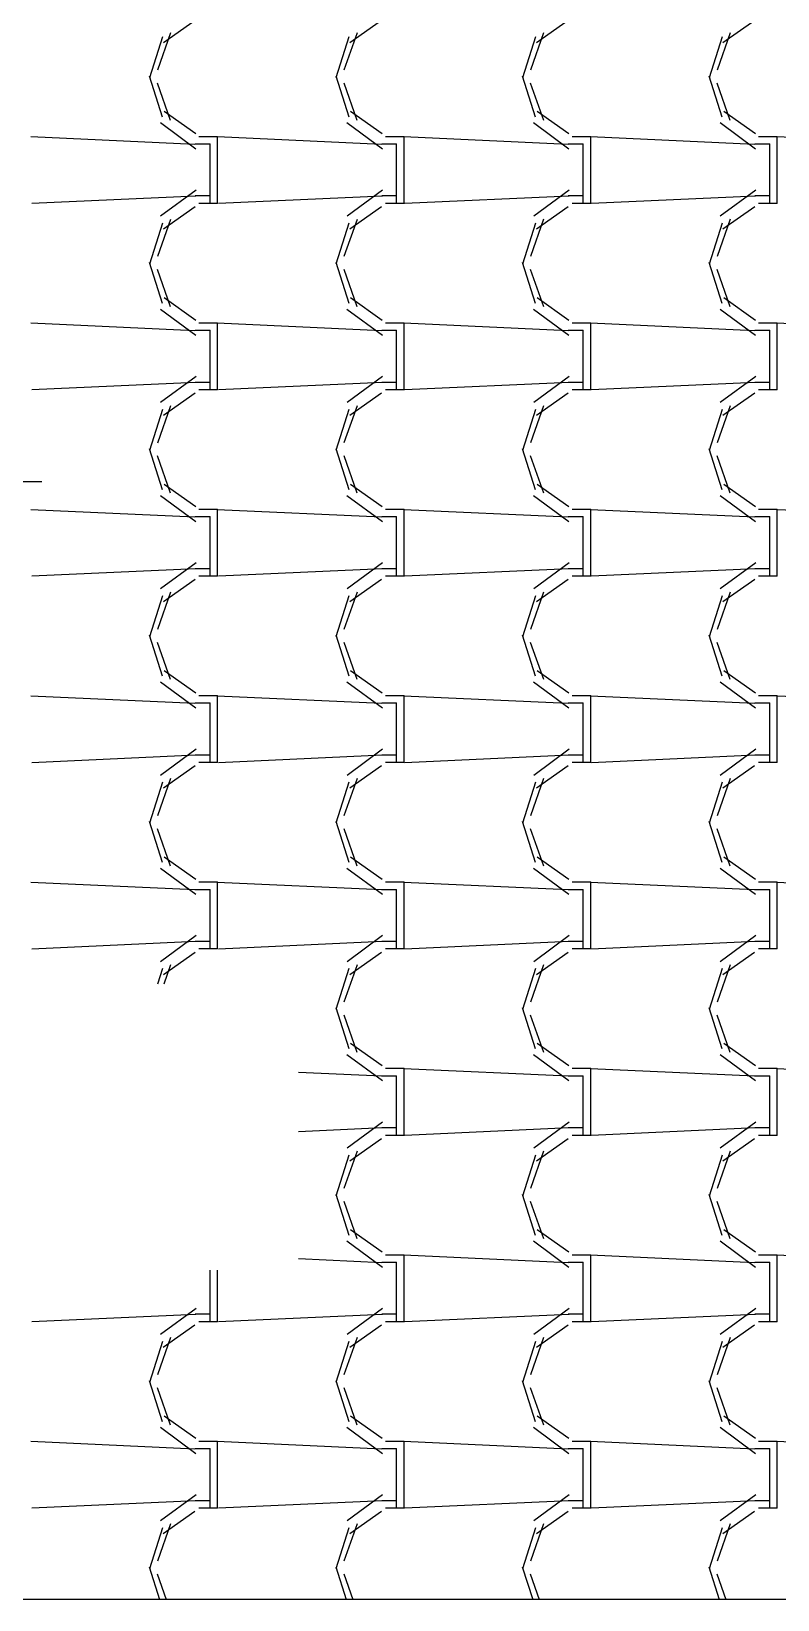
# Model space of a CAD drawing. Header units: millimetres. Extents: x -336 to -33, y -135 to 770.
# Drawn here: x -175.251 to -174.051, y 710.133 to 712.657 of the extents above; entities that cross this region are included whole.
import ezdxf

# ---------------------------------------------------------------- set-up
doc = ezdxf.new("R2010")
doc.units = ezdxf.units.MM
doc.header["$LTSCALE"] = 50
doc.header["$MEASUREMENT"] = 0
doc.layers.add('-HIDRO', color=8, linetype='CONTINUOUS')
doc.layers.add('AF', color=5, linetype='CONTINUOUS')

msp = doc.modelspace()

# ---------------------------------------------------------------- linework, layer by layer
at = {"layer": '-HIDRO', "linetype": 'Continuous'}
for p, q in [((-174.9879, 712.6751), (-175.0389, 712.6391)), ((-174.6879, 712.6751), (-174.7389, 712.6391)), ((-174.3879, 712.6751), (-174.4389, 712.6391)), ((-174.0879, 712.6751), (-174.1389, 712.6391)), ((-175.0404, 712.6489), (-175.0614, 712.5829)), ((-175.0274, 712.6549), (-175.0484, 712.5949)), ((-174.7404, 712.6489), (-174.7614, 712.5829)), ((-174.7274, 712.6549), (-174.7484, 712.5949)), ((-174.4404, 712.6489), (-174.4614, 712.5829)), ((-174.4274, 712.655), (-174.4484, 712.595)), ((-174.1404, 712.6489), (-174.1614, 712.5829)), ((-174.1274, 712.655), (-174.1484, 712.595)), ((-175.0617, 712.5861), (-175.0407, 712.5201)), ((-175.0488, 712.5746), (-175.0278, 712.5146)), ((-174.7617, 712.5861), (-174.7407, 712.5201)), ((-174.7488, 712.5746), (-174.7278, 712.5146)), ((-174.4617, 712.5861), (-174.4407, 712.5201)), ((-174.4488, 712.5746), (-174.4278, 712.5146)), ((-174.1617, 712.5861), (-174.1407, 712.5201)), ((-174.1488, 712.5746), (-174.1278, 712.5146)), ((-175.0378, 712.5289), (-174.9868, 712.4929)), ((-174.7378, 712.5289), (-174.6868, 712.4929)), ((-174.4378, 712.5289), (-174.3868, 712.4929)), ((-174.1378, 712.5289), (-174.0868, 712.4929)), ((-174.988, 712.4756), (-175.252, 712.4876)), ((-175.0437, 712.5106), (-174.9867, 712.4686)), ((-174.9817, 712.4885), (-174.9517, 712.4885)), ((-174.688, 712.4756), (-174.952, 712.4876)), ((-174.9517, 712.3925), (-174.9517, 712.4885)), ((-174.7437, 712.5106), (-174.6867, 712.4686)), ((-174.6817, 712.4885), (-174.6517, 712.4885)), ((-174.388, 712.4756), (-174.652, 712.4876)), ((-174.6517, 712.3925), (-174.6517, 712.4885)), ((-174.4437, 712.5106), (-174.3867, 712.4686)), ((-174.3817, 712.4885), (-174.3517, 712.4885)), ((-174.088, 712.4756), (-174.352, 712.4876)), ((-174.3517, 712.3925), (-174.3517, 712.4885)), ((-174.1437, 712.5106), (-174.0867, 712.4686)), ((-174.0817, 712.4885), (-174.0517, 712.4885)), ((-173.788, 712.4756), (-174.052, 712.4876)), ((-174.0517, 712.3925), (-174.0517, 712.4885)), ((-174.9877, 712.4765), (-174.9637, 712.4765)), ((-174.9637, 712.3925), (-174.9637, 712.4765)), ((-174.6877, 712.4765), (-174.6637, 712.4765)), ((-174.6637, 712.3925), (-174.6637, 712.4765)), ((-174.3877, 712.4765), (-174.3637, 712.4765)), ((-174.3637, 712.3925), (-174.3637, 712.4765)), ((-174.0877, 712.4765), (-174.0637, 712.4765)), ((-174.0637, 712.3925), (-174.0637, 712.4765)), ((-174.9864, 712.3924), (-175.2504, 712.3804)), ((-174.9863, 712.402), (-175.0433, 712.36)), ((-174.9637, 712.3925), (-174.9877, 712.3925)), ((-174.9637, 712.3805), (-174.9637, 712.3925)), ((-174.9517, 712.3805), (-174.9517, 712.3925)), ((-174.6864, 712.3924), (-174.9504, 712.3804)), ((-174.6863, 712.402), (-174.7433, 712.36)), ((-174.6637, 712.3925), (-174.6877, 712.3925)), ((-174.6637, 712.3805), (-174.6637, 712.3925)), ((-174.6517, 712.3805), (-174.6517, 712.3925)), ((-174.3864, 712.3924), (-174.6504, 712.3804)), ((-174.3863, 712.402), (-174.4433, 712.36)), ((-174.3637, 712.3925), (-174.3877, 712.3925)), ((-174.3637, 712.3805), (-174.3637, 712.3925)), ((-174.3517, 712.3805), (-174.3517, 712.3925)), ((-174.0864, 712.3924), (-174.3504, 712.3804)), ((-174.0863, 712.402), (-174.1433, 712.36)), ((-174.0637, 712.3925), (-174.0877, 712.3925)), ((-174.0637, 712.3805), (-174.0637, 712.3925)), ((-174.0517, 712.3805), (-174.0517, 712.3925)), ((-174.9879, 712.3751), (-175.0389, 712.3391)), ((-174.9517, 712.3805), (-174.9817, 712.3805)), ((-174.6879, 712.3751), (-174.7389, 712.3391)), ((-174.6517, 712.3805), (-174.6817, 712.3805)), ((-174.3879, 712.3751), (-174.4389, 712.3391)), ((-174.3517, 712.3805), (-174.3817, 712.3805)), ((-174.0879, 712.3751), (-174.1389, 712.3391)), ((-174.0517, 712.3805), (-174.0817, 712.3805)), ((-175.0404, 712.3489), (-175.0614, 712.2829)), ((-175.0274, 712.3549), (-175.0484, 712.2949)), ((-174.7404, 712.3489), (-174.7614, 712.2829)), ((-174.7274, 712.3549), (-174.7484, 712.2949)), ((-174.4404, 712.3489), (-174.4614, 712.2829)), ((-174.4274, 712.355), (-174.4484, 712.295)), ((-174.1404, 712.3489), (-174.1614, 712.2829)), ((-174.1274, 712.355), (-174.1484, 712.295)), ((-175.0617, 712.2861), (-175.0407, 712.2201)), ((-174.7617, 712.2861), (-174.7407, 712.2201)), ((-174.4617, 712.2861), (-174.4407, 712.2201)), ((-174.1617, 712.2861), (-174.1407, 712.2201)), ((-175.0488, 712.2746), (-175.0278, 712.2146)), ((-174.7488, 712.2746), (-174.7278, 712.2146)), ((-174.4488, 712.2746), (-174.4278, 712.2146)), ((-174.1488, 712.2746), (-174.1278, 712.2146)), ((-175.0437, 712.2106), (-174.9867, 712.1686)), ((-175.0378, 712.2289), (-174.9868, 712.1929)), ((-174.7437, 712.2106), (-174.6867, 712.1686)), ((-174.7378, 712.2289), (-174.6868, 712.1929)), ((-174.4437, 712.2106), (-174.3867, 712.1686)), ((-174.4378, 712.2289), (-174.3868, 712.1929)), ((-174.1437, 712.2106), (-174.0867, 712.1686)), ((-174.1378, 712.2289), (-174.0868, 712.1929)), ((-174.9881, 712.1756), (-175.2521, 712.1876)), ((-174.9817, 712.1885), (-174.9517, 712.1885)), ((-174.6881, 712.1756), (-174.9521, 712.1876)), ((-174.9517, 712.0925), (-174.9517, 712.1885)), ((-174.6817, 712.1885), (-174.6517, 712.1885)), ((-174.3881, 712.1756), (-174.6521, 712.1876)), ((-174.6517, 712.0925), (-174.6517, 712.1885)), ((-174.3817, 712.1885), (-174.3517, 712.1885)), ((-174.0881, 712.1756), (-174.3521, 712.1876)), ((-174.3517, 712.0925), (-174.3517, 712.1885)), ((-174.0817, 712.1885), (-174.0517, 712.1885)), ((-173.7881, 712.1756), (-174.0521, 712.1876)), ((-174.0517, 712.0925), (-174.0517, 712.1885)), ((-174.9877, 712.1765), (-174.9637, 712.1765)), ((-174.9637, 712.0925), (-174.9637, 712.1765)), ((-174.6877, 712.1765), (-174.6637, 712.1765)), ((-174.6637, 712.0925), (-174.6637, 712.1765)), ((-174.3877, 712.1765), (-174.3637, 712.1765)), ((-174.3637, 712.0925), (-174.3637, 712.1765)), ((-174.0877, 712.1765), (-174.0637, 712.1765)), ((-174.0637, 712.0925), (-174.0637, 712.1765)), ((-174.9864, 712.0924), (-175.2504, 712.0804)), ((-174.9863, 712.102), (-175.0433, 712.06)), ((-174.9637, 712.0925), (-174.9877, 712.0925)), ((-174.9637, 712.0805), (-174.9637, 712.0925)), ((-174.9517, 712.0805), (-174.9517, 712.0925)), ((-174.6864, 712.0924), (-174.9504, 712.0804)), ((-174.6863, 712.102), (-174.7433, 712.06)), ((-174.6637, 712.0925), (-174.6877, 712.0925)), ((-174.6637, 712.0805), (-174.6637, 712.0925)), ((-174.6517, 712.0805), (-174.6517, 712.0925)), ((-174.3864, 712.0924), (-174.6504, 712.0804)), ((-174.3863, 712.102), (-174.4433, 712.06)), ((-174.3637, 712.0925), (-174.3877, 712.0925)), ((-174.3637, 712.0805), (-174.3637, 712.0925)), ((-174.3517, 712.0805), (-174.3517, 712.0925)), ((-174.0864, 712.0924), (-174.3504, 712.0804)), ((-174.0863, 712.102), (-174.1433, 712.06)), ((-174.0637, 712.0925), (-174.0877, 712.0925)), ((-174.0637, 712.0805), (-174.0637, 712.0925)), ((-174.0517, 712.0805), (-174.0517, 712.0925)), ((-174.9879, 712.0751), (-175.0389, 712.0391)), ((-174.9517, 712.0805), (-174.9817, 712.0805)), ((-174.6879, 712.0751), (-174.7389, 712.0391)), ((-174.6517, 712.0805), (-174.6817, 712.0805)), ((-174.3879, 712.0751), (-174.4389, 712.0391)), ((-174.3517, 712.0805), (-174.3817, 712.0805)), ((-174.0879, 712.0751), (-174.1389, 712.0391)), ((-174.0517, 712.0805), (-174.0817, 712.0805)), ((-175.0404, 712.0489), (-175.0614, 711.9829)), ((-175.0274, 712.0549), (-175.0484, 711.9949)), ((-174.7404, 712.0489), (-174.7614, 711.9829)), ((-174.7274, 712.055), (-174.7484, 711.995)), ((-174.4404, 712.0489), (-174.4614, 711.9829)), ((-174.4274, 712.055), (-174.4484, 711.995)), ((-174.1404, 712.0489), (-174.1614, 711.9829)), ((-174.1274, 712.055), (-174.1484, 711.995)), ((-175.0617, 711.9861), (-175.0407, 711.9201)), ((-174.7617, 711.9861), (-174.7407, 711.9201)), ((-174.4617, 711.9861), (-174.4407, 711.9201)), ((-174.1617, 711.9861), (-174.1407, 711.9201)), ((-175.0488, 711.9746), (-175.0278, 711.9146)), ((-174.7488, 711.9746), (-174.7278, 711.9146)), ((-174.4488, 711.9746), (-174.4278, 711.9146)), ((-174.1488, 711.9746), (-174.1278, 711.9146)), ((-175.0437, 711.9106), (-174.9867, 711.8686)), ((-175.0378, 711.9289), (-174.9868, 711.8929)), ((-174.7437, 711.9106), (-174.6867, 711.8686)), ((-174.7378, 711.9289), (-174.6868, 711.8929)), ((-174.4437, 711.9106), (-174.3867, 711.8686)), ((-174.4378, 711.9289), (-174.3868, 711.8929)), ((-174.1437, 711.9106), (-174.0867, 711.8686)), ((-174.1378, 711.9289), (-174.0868, 711.8929)), ((-174.9881, 711.8756), (-175.2521, 711.8876)), ((-174.9817, 711.8885), (-174.9517, 711.8885)), ((-174.6881, 711.8756), (-174.9521, 711.8876)), ((-174.9517, 711.7925), (-174.9517, 711.8885)), ((-174.6817, 711.8885), (-174.6517, 711.8885)), ((-174.3881, 711.8756), (-174.6521, 711.8876)), ((-174.6517, 711.7925), (-174.6517, 711.8885)), ((-174.3817, 711.8885), (-174.3517, 711.8885)), ((-174.0881, 711.8756), (-174.3521, 711.8876)), ((-174.3517, 711.7925), (-174.3517, 711.8885)), ((-174.0817, 711.8885), (-174.0517, 711.8885)), ((-173.7881, 711.8756), (-174.0521, 711.8876)), ((-174.0517, 711.7925), (-174.0517, 711.8885)), ((-174.9877, 711.8765), (-174.9637, 711.8765)), ((-174.9637, 711.7925), (-174.9637, 711.8765)), ((-174.6877, 711.8765), (-174.6637, 711.8765)), ((-174.6637, 711.7925), (-174.6637, 711.8765)), ((-174.3877, 711.8765), (-174.3637, 711.8765)), ((-174.3637, 711.7925), (-174.3637, 711.8765)), ((-174.0877, 711.8765), (-174.0637, 711.8765)), ((-174.0637, 711.7925), (-174.0637, 711.8765)), ((-174.9864, 711.7924), (-175.2504, 711.7804)), ((-174.9863, 711.802), (-175.0433, 711.76)), ((-174.9637, 711.7925), (-174.9877, 711.7925)), ((-174.9517, 711.7805), (-174.9817, 711.7805)), ((-174.9637, 711.7805), (-174.9637, 711.7925)), ((-174.9517, 711.7805), (-174.9517, 711.7925)), ((-174.6864, 711.7924), (-174.9504, 711.7804)), ((-174.6863, 711.802), (-174.7433, 711.76)), ((-174.6637, 711.7925), (-174.6877, 711.7925)), ((-174.6517, 711.7805), (-174.6817, 711.7805)), ((-174.6637, 711.7805), (-174.6637, 711.7925)), ((-174.6517, 711.7805), (-174.6517, 711.7925)), ((-174.3864, 711.7924), (-174.6504, 711.7804)), ((-174.3863, 711.802), (-174.4433, 711.76)), ((-174.3637, 711.7925), (-174.3877, 711.7925)), ((-174.3517, 711.7805), (-174.3817, 711.7805)), ((-174.3637, 711.7805), (-174.3637, 711.7925)), ((-174.3517, 711.7805), (-174.3517, 711.7925)), ((-174.0864, 711.7924), (-174.3504, 711.7804)), ((-174.0863, 711.802), (-174.1433, 711.76)), ((-174.0637, 711.7925), (-174.0877, 711.7925)), ((-174.0517, 711.7805), (-174.0817, 711.7805)), ((-174.0637, 711.7805), (-174.0637, 711.7925)), ((-174.0517, 711.7805), (-174.0517, 711.7925)), ((-175.0274, 711.7549), (-175.0484, 711.6949)), ((-174.9879, 711.7751), (-175.0389, 711.7391)), ((-174.7274, 711.755), (-174.7484, 711.695)), ((-174.6879, 711.7751), (-174.7389, 711.7391)), ((-174.4274, 711.755), (-174.4484, 711.695)), ((-174.3879, 711.7751), (-174.4389, 711.7391)), ((-174.1274, 711.755), (-174.1484, 711.695)), ((-174.0879, 711.7751), (-174.1389, 711.7391)), ((-175.0404, 711.7489), (-175.0614, 711.6829)), ((-174.7404, 711.7489), (-174.7614, 711.6829)), ((-174.4404, 711.7489), (-174.4614, 711.6829)), ((-174.1404, 711.7489), (-174.1614, 711.6829)), ((-175.0617, 711.6861), (-175.0407, 711.6201)), ((-174.7617, 711.6861), (-174.7407, 711.6201)), ((-174.4617, 711.6861), (-174.4407, 711.6201)), ((-174.1617, 711.6861), (-174.1407, 711.6201)), ((-175.0488, 711.6746), (-175.0278, 711.6146)), ((-174.7488, 711.6746), (-174.7278, 711.6146)), ((-174.4488, 711.6746), (-174.4278, 711.6146)), ((-174.1488, 711.6746), (-174.1278, 711.6146)), ((-175.0378, 711.6289), (-174.9868, 711.5929)), ((-174.7378, 711.6289), (-174.6868, 711.5929)), ((-174.4378, 711.6289), (-174.3868, 711.5929)), ((-174.1378, 711.6289), (-174.0868, 711.5929)), ((-175.0437, 711.6106), (-174.9867, 711.5686)), ((-174.7437, 711.6106), (-174.6867, 711.5686)), ((-174.4437, 711.6106), (-174.3867, 711.5686)), ((-174.1437, 711.6106), (-174.0867, 711.5686)), ((-174.9881, 711.5756), (-175.2521, 711.5876)), ((-174.9817, 711.5885), (-174.9517, 711.5885)), ((-174.6881, 711.5756), (-174.9521, 711.5876)), ((-174.9517, 711.4925), (-174.9517, 711.5885)), ((-174.6817, 711.5885), (-174.6517, 711.5885)), ((-174.3881, 711.5756), (-174.6521, 711.5876)), ((-174.6517, 711.4925), (-174.6517, 711.5885)), ((-174.3817, 711.5885), (-174.3517, 711.5885)), ((-174.0881, 711.5756), (-174.3521, 711.5876)), ((-174.3517, 711.4925), (-174.3517, 711.5885)), ((-174.0817, 711.5885), (-174.0517, 711.5885)), ((-173.7881, 711.5756), (-174.0521, 711.5876)), ((-174.0517, 711.4925), (-174.0517, 711.5885)), ((-174.9877, 711.5765), (-174.9637, 711.5765)), ((-174.9637, 711.4925), (-174.9637, 711.5765)), ((-174.6877, 711.5765), (-174.6637, 711.5765)), ((-174.6637, 711.4925), (-174.6637, 711.5765)), ((-174.3877, 711.5765), (-174.3637, 711.5765)), ((-174.3637, 711.4925), (-174.3637, 711.5765)), ((-174.0877, 711.5765), (-174.0637, 711.5765)), ((-174.0637, 711.4925), (-174.0637, 711.5765)), ((-174.9863, 711.502), (-175.0433, 711.46)), ((-174.6863, 711.502), (-174.7433, 711.46)), ((-174.3863, 711.502), (-174.4433, 711.46)), ((-174.0863, 711.502), (-174.1433, 711.46)), ((-174.9864, 711.4924), (-175.2504, 711.4804)), ((-174.9637, 711.4925), (-174.9877, 711.4925)), ((-174.9517, 711.4805), (-174.9817, 711.4805)), ((-174.9637, 711.4805), (-174.9637, 711.4925)), ((-174.9517, 711.4805), (-174.9517, 711.4925)), ((-174.6864, 711.4924), (-174.9504, 711.4804)), ((-174.6637, 711.4925), (-174.6877, 711.4925)), ((-174.6517, 711.4805), (-174.6817, 711.4805)), ((-174.6637, 711.4805), (-174.6637, 711.4925)), ((-174.6517, 711.4805), (-174.6517, 711.4925)), ((-174.3864, 711.4924), (-174.6504, 711.4804)), ((-174.3637, 711.4925), (-174.3877, 711.4925)), ((-174.3517, 711.4805), (-174.3817, 711.4805)), ((-174.3637, 711.4805), (-174.3637, 711.4925)), ((-174.3517, 711.4805), (-174.3517, 711.4925)), ((-174.0864, 711.4924), (-174.3504, 711.4804)), ((-174.0637, 711.4925), (-174.0877, 711.4925)), ((-174.0517, 711.4805), (-174.0817, 711.4805)), ((-174.0637, 711.4805), (-174.0637, 711.4925)), ((-174.0517, 711.4805), (-174.0517, 711.4925)), ((-175.0274, 711.4549), (-175.0484, 711.3949)), ((-174.9879, 711.4751), (-175.0389, 711.4391)), ((-174.7274, 711.455), (-174.7484, 711.395)), ((-174.6879, 711.4751), (-174.7389, 711.4391)), ((-174.4274, 711.455), (-174.4484, 711.395)), ((-174.3879, 711.4751), (-174.4389, 711.4391)), ((-174.1274, 711.455), (-174.1484, 711.395)), ((-174.088, 711.4751), (-174.139, 711.4391)), ((-175.0404, 711.4489), (-175.0614, 711.3829)), ((-174.7404, 711.4489), (-174.7614, 711.3829)), ((-174.4404, 711.4489), (-174.4614, 711.3829)), ((-174.1404, 711.4489), (-174.1614, 711.3829)), ((-175.0617, 711.3861), (-175.0407, 711.3201)), ((-174.7617, 711.3861), (-174.7407, 711.3201)), ((-174.4617, 711.3861), (-174.4407, 711.3201)), ((-174.1617, 711.3861), (-174.1407, 711.3201)), ((-175.0488, 711.3746), (-175.0278, 711.3146)), ((-174.7488, 711.3746), (-174.7278, 711.3146)), ((-174.4488, 711.3746), (-174.4278, 711.3146)), ((-174.1488, 711.3746), (-174.1278, 711.3146)), ((-175.0378, 711.3289), (-174.9868, 711.2929)), ((-174.7378, 711.3289), (-174.6868, 711.2929)), ((-174.4378, 711.3289), (-174.3868, 711.2929)), ((-174.1378, 711.3289), (-174.0868, 711.2929)), ((-175.0437, 711.3106), (-174.9867, 711.2686)), ((-174.7437, 711.3106), (-174.6867, 711.2686)), ((-174.4437, 711.3106), (-174.3867, 711.2686)), ((-174.1437, 711.3106), (-174.0867, 711.2686)), ((-174.9881, 711.2756), (-175.2521, 711.2876)), ((-174.9877, 711.2765), (-174.9637, 711.2765)), ((-174.9817, 711.2885), (-174.9517, 711.2885)), ((-174.9637, 711.1925), (-174.9637, 711.2765)), ((-174.6881, 711.2756), (-174.9521, 711.2876)), ((-174.9517, 711.1925), (-174.9517, 711.2885)), ((-174.6877, 711.2765), (-174.6637, 711.2765)), ((-174.6817, 711.2885), (-174.6517, 711.2885)), ((-174.6637, 711.1925), (-174.6637, 711.2765)), ((-174.3881, 711.2756), (-174.6521, 711.2876)), ((-174.6517, 711.1925), (-174.6517, 711.2885)), ((-174.3877, 711.2765), (-174.3637, 711.2765)), ((-174.3817, 711.2885), (-174.3517, 711.2885)), ((-174.3637, 711.1925), (-174.3637, 711.2765)), ((-174.0881, 711.2756), (-174.3521, 711.2876)), ((-174.3517, 711.1925), (-174.3517, 711.2885)), ((-174.0877, 711.2765), (-174.0637, 711.2765)), ((-174.0817, 711.2885), (-174.0517, 711.2885)), ((-174.0637, 711.1925), (-174.0637, 711.2765)), ((-173.7881, 711.2756), (-174.0521, 711.2876)), ((-174.0517, 711.1925), (-174.0517, 711.2885)), ((-174.9863, 711.202), (-175.0433, 711.16)), ((-174.6863, 711.202), (-174.7433, 711.16)), ((-174.3863, 711.202), (-174.4433, 711.16)), ((-174.0863, 711.202), (-174.1433, 711.16)), ((-174.9864, 711.1924), (-175.2504, 711.1804)), ((-174.9879, 711.1751), (-175.0389, 711.1391)), ((-174.9637, 711.1925), (-174.9877, 711.1925)), ((-174.9517, 711.1805), (-174.9817, 711.1805)), ((-174.9637, 711.1805), (-174.9637, 711.1925)), ((-174.9517, 711.1805), (-174.9517, 711.1925)), ((-174.6864, 711.1924), (-174.9504, 711.1804)), ((-174.6879, 711.1751), (-174.739, 711.1391)), ((-174.6637, 711.1925), (-174.6877, 711.1925)), ((-174.6517, 711.1805), (-174.6817, 711.1805)), ((-174.6637, 711.1805), (-174.6637, 711.1925)), ((-174.6517, 711.1805), (-174.6517, 711.1925)), ((-174.3864, 711.1924), (-174.6504, 711.1804)), ((-174.388, 711.1751), (-174.439, 711.1391)), ((-174.3637, 711.1925), (-174.3877, 711.1925)), ((-174.3517, 711.1805), (-174.3817, 711.1805)), ((-174.3637, 711.1805), (-174.3637, 711.1925)), ((-174.3517, 711.1805), (-174.3517, 711.1925)), ((-174.0864, 711.1924), (-174.3504, 711.1804)), ((-174.088, 711.1751), (-174.139, 711.1391)), ((-174.0637, 711.1925), (-174.0877, 711.1925)), ((-174.0517, 711.1805), (-174.0817, 711.1805)), ((-174.0637, 711.1805), (-174.0637, 711.1925)), ((-174.0517, 711.1805), (-174.0517, 711.1925)), ((-175.0404, 711.1489), (-175.0483, 711.1241)), ((-175.0274, 711.155), (-175.0382, 711.1241)), ((-174.7404, 711.1489), (-174.7614, 711.0829)), ((-174.7274, 711.155), (-174.7484, 711.095)), ((-174.4404, 711.1489), (-174.4614, 711.0829)), ((-174.4274, 711.155), (-174.4484, 711.095)), ((-174.1404, 711.1489), (-174.1614, 711.0829)), ((-174.1274, 711.155), (-174.1484, 711.095)), ((-174.7617, 711.0861), (-174.7407, 711.0201)), ((-174.7488, 711.0746), (-174.7278, 711.0146)), ((-174.4617, 711.0861), (-174.4407, 711.0201)), ((-174.4488, 711.0746), (-174.4278, 711.0146)), ((-174.1617, 711.0861), (-174.1407, 711.0201)), ((-174.1488, 711.0746), (-174.1278, 711.0146)), ((-174.7378, 711.0289), (-174.6868, 710.9929)), ((-174.4378, 711.0289), (-174.3868, 710.9929)), ((-174.1378, 711.0289), (-174.0868, 710.9929)), ((-174.7437, 711.0106), (-174.6867, 710.9686)), ((-174.4437, 711.0106), (-174.3867, 710.9686)), ((-174.1437, 711.0106), (-174.0867, 710.9686)), ((-174.6881, 710.9756), (-174.8214, 710.9817)), ((-174.6877, 710.9765), (-174.6637, 710.9765)), ((-174.6817, 710.9885), (-174.6517, 710.9885)), ((-174.6637, 710.8925), (-174.6637, 710.9765)), ((-174.3881, 710.9756), (-174.6521, 710.9876)), ((-174.6517, 710.8925), (-174.6517, 710.9885)), ((-174.3877, 710.9765), (-174.3637, 710.9765)), ((-174.3817, 710.9885), (-174.3517, 710.9885)), ((-174.3637, 710.8925), (-174.3637, 710.9765)), ((-174.0881, 710.9756), (-174.3521, 710.9876)), ((-174.3517, 710.8925), (-174.3517, 710.9885)), ((-174.0877, 710.9765), (-174.0637, 710.9765)), ((-174.0817, 710.9885), (-174.0517, 710.9885)), ((-174.0637, 710.8925), (-174.0637, 710.9765)), ((-173.7881, 710.9756), (-174.0521, 710.9876)), ((-174.0517, 710.8925), (-174.0517, 710.9885)), ((-174.6863, 710.902), (-174.7433, 710.86)), ((-174.3863, 710.902), (-174.4433, 710.86)), ((-174.0863, 710.902), (-174.1433, 710.86)), ((-174.6864, 710.8924), (-174.8214, 710.8862)), ((-174.688, 710.8751), (-174.739, 710.8391)), ((-174.6637, 710.8925), (-174.6877, 710.8925)), ((-174.6517, 710.8805), (-174.6817, 710.8805)), ((-174.6637, 710.8805), (-174.6637, 710.8925)), ((-174.6517, 710.8805), (-174.6517, 710.8925)), ((-174.3864, 710.8924), (-174.6504, 710.8804)), ((-174.388, 710.8751), (-174.439, 710.8391)), ((-174.3637, 710.8925), (-174.3877, 710.8925)), ((-174.3517, 710.8805), (-174.3817, 710.8805)), ((-174.3637, 710.8805), (-174.3637, 710.8925)), ((-174.3517, 710.8805), (-174.3517, 710.8925)), ((-174.0864, 710.8924), (-174.3504, 710.8804)), ((-174.088, 710.8751), (-174.139, 710.8391)), ((-174.0637, 710.8925), (-174.0877, 710.8925)), ((-174.0517, 710.8805), (-174.0817, 710.8805)), ((-174.0637, 710.8805), (-174.0637, 710.8925)), ((-174.0517, 710.8805), (-174.0517, 710.8925)), ((-174.7404, 710.8489), (-174.7614, 710.7829)), ((-174.7274, 710.855), (-174.7484, 710.795)), ((-174.4404, 710.8489), (-174.4614, 710.7829)), ((-174.4274, 710.855), (-174.4484, 710.795)), ((-174.1404, 710.8489), (-174.1614, 710.7829)), ((-174.1274, 710.855), (-174.1484, 710.795)), ((-174.7617, 710.7861), (-174.7407, 710.7201)), ((-174.7488, 710.7746), (-174.7278, 710.7146)), ((-174.4617, 710.7861), (-174.4407, 710.7201)), ((-174.4488, 710.7746), (-174.4278, 710.7146)), ((-174.1617, 710.7861), (-174.1407, 710.7201)), ((-174.1488, 710.7746), (-174.1278, 710.7146)), ((-174.7378, 710.7289), (-174.6868, 710.6929)), ((-174.4378, 710.7289), (-174.3868, 710.6929)), ((-174.1378, 710.7289), (-174.0868, 710.6929)), ((-174.7437, 710.7106), (-174.6867, 710.6686)), ((-174.4437, 710.7106), (-174.3867, 710.6686)), ((-174.1437, 710.7106), (-174.0867, 710.6686)), ((-174.6881, 710.6756), (-174.8214, 710.6817)), ((-174.6877, 710.6765), (-174.6637, 710.6765)), ((-174.6817, 710.6885), (-174.6517, 710.6885)), ((-174.6637, 710.5925), (-174.6637, 710.6765)), ((-174.3881, 710.6756), (-174.6521, 710.6876)), ((-174.6517, 710.5925), (-174.6517, 710.6885)), ((-174.3877, 710.6765), (-174.3637, 710.6765)), ((-174.3817, 710.6885), (-174.3517, 710.6885)), ((-174.3637, 710.5925), (-174.3637, 710.6765)), ((-174.0881, 710.6756), (-174.3521, 710.6876)), ((-174.3517, 710.5925), (-174.3517, 710.6885)), ((-174.0877, 710.6765), (-174.0637, 710.6765)), ((-174.0817, 710.6885), (-174.0517, 710.6885)), ((-174.0637, 710.5925), (-174.0637, 710.6765)), ((-173.7881, 710.6756), (-174.0521, 710.6876)), ((-174.0517, 710.5925), (-174.0517, 710.6885)), ((-174.9637, 710.5925), (-174.9637, 710.6634)), ((-174.9517, 710.5925), (-174.9517, 710.6634)), ((-174.9863, 710.602), (-175.0433, 710.56)), ((-174.6863, 710.602), (-174.7433, 710.56)), ((-174.3863, 710.602), (-174.4433, 710.56)), ((-174.0863, 710.602), (-174.1433, 710.56)), ((-174.9864, 710.5923), (-175.2504, 710.5803)), ((-174.988, 710.5751), (-175.039, 710.5391)), ((-174.9637, 710.5925), (-174.9877, 710.5925)), ((-174.9517, 710.5805), (-174.9817, 710.5805)), ((-174.9637, 710.5805), (-174.9637, 710.5925)), ((-174.9517, 710.5805), (-174.9517, 710.5925)), ((-174.6864, 710.5923), (-174.9504, 710.5803)), ((-174.688, 710.5751), (-174.739, 710.5391)), ((-174.6637, 710.5925), (-174.6877, 710.5925)), ((-174.6517, 710.5805), (-174.6817, 710.5805)), ((-174.6637, 710.5805), (-174.6637, 710.5925)), ((-174.6517, 710.5805), (-174.6517, 710.5925)), ((-174.3864, 710.5923), (-174.6504, 710.5803)), ((-174.388, 710.5751), (-174.439, 710.5391)), ((-174.3637, 710.5925), (-174.3877, 710.5925)), ((-174.3517, 710.5805), (-174.3817, 710.5805)), ((-174.3637, 710.5805), (-174.3637, 710.5925)), ((-174.3517, 710.5805), (-174.3517, 710.5925)), ((-174.0864, 710.5923), (-174.3504, 710.5803)), ((-174.088, 710.5751), (-174.139, 710.5391)), ((-174.0637, 710.5925), (-174.0877, 710.5925)), ((-174.0517, 710.5805), (-174.0817, 710.5805)), ((-174.0637, 710.5805), (-174.0637, 710.5925)), ((-174.0517, 710.5805), (-174.0517, 710.5925)), ((-175.0404, 710.5489), (-175.0614, 710.4829)), ((-175.0274, 710.555), (-175.0484, 710.495)), ((-174.7404, 710.5489), (-174.7614, 710.4829)), ((-174.7274, 710.555), (-174.7484, 710.495)), ((-174.4404, 710.5489), (-174.4614, 710.4829)), ((-174.4274, 710.555), (-174.4484, 710.495)), ((-174.1404, 710.5489), (-174.1614, 710.4829)), ((-174.1274, 710.555), (-174.1484, 710.495)), ((-175.0617, 710.4861), (-175.0407, 710.4201)), ((-175.0488, 710.4746), (-175.0278, 710.4146)), ((-174.7617, 710.4861), (-174.7407, 710.4201)), ((-174.7488, 710.4746), (-174.7278, 710.4146)), ((-174.4617, 710.4861), (-174.4407, 710.4201)), ((-174.4488, 710.4746), (-174.4278, 710.4146)), ((-174.1617, 710.4861), (-174.1407, 710.4201)), ((-174.1488, 710.4746), (-174.1278, 710.4146)), ((-175.0378, 710.4289), (-174.9868, 710.3929)), ((-174.7378, 710.4289), (-174.6868, 710.3929)), ((-174.4378, 710.4289), (-174.3868, 710.3929)), ((-174.1378, 710.4289), (-174.0868, 710.3929)), ((-175.0437, 710.4106), (-174.9867, 710.3686)), ((-174.7437, 710.4106), (-174.6867, 710.3686)), ((-174.4437, 710.4106), (-174.3867, 710.3686)), ((-174.1437, 710.4106), (-174.0867, 710.3686)), ((-174.9881, 710.3756), (-175.2521, 710.3876)), ((-174.9877, 710.3765), (-174.9637, 710.3765)), ((-174.9817, 710.3885), (-174.9517, 710.3885)), ((-174.9637, 710.2925), (-174.9637, 710.3765)), ((-174.6881, 710.3756), (-174.9521, 710.3876)), ((-174.9517, 710.2925), (-174.9517, 710.3885)), ((-174.6877, 710.3765), (-174.6637, 710.3765)), ((-174.6817, 710.3885), (-174.6517, 710.3885)), ((-174.6637, 710.2925), (-174.6637, 710.3765)), ((-174.3881, 710.3756), (-174.6521, 710.3876)), ((-174.6517, 710.2925), (-174.6517, 710.3885)), ((-174.3877, 710.3765), (-174.3637, 710.3765)), ((-174.3817, 710.3885), (-174.3517, 710.3885)), ((-174.3637, 710.2925), (-174.3637, 710.3765)), ((-174.0881, 710.3756), (-174.3521, 710.3876)), ((-174.3517, 710.2925), (-174.3517, 710.3885)), ((-174.0877, 710.3765), (-174.0637, 710.3765)), ((-174.0817, 710.3885), (-174.0517, 710.3885)), ((-174.0637, 710.2925), (-174.0637, 710.3765)), ((-173.7881, 710.3756), (-174.0521, 710.3876)), ((-174.0517, 710.2925), (-174.0517, 710.3885)), ((-174.9864, 710.2923), (-175.2504, 710.2803)), ((-174.9863, 710.302), (-175.0433, 710.26)), ((-174.9637, 710.2925), (-174.9877, 710.2925)), ((-174.9637, 710.2805), (-174.9637, 710.2925)), ((-174.9517, 710.2805), (-174.9517, 710.2925)), ((-174.6864, 710.2923), (-174.9504, 710.2803)), ((-174.6863, 710.302), (-174.7433, 710.26)), ((-174.6637, 710.2925), (-174.6877, 710.2925)), ((-174.6637, 710.2805), (-174.6637, 710.2925)), ((-174.6517, 710.2805), (-174.6517, 710.2925)), ((-174.3864, 710.2923), (-174.6504, 710.2803)), ((-174.3863, 710.302), (-174.4433, 710.26)), ((-174.3637, 710.2925), (-174.3877, 710.2925)), ((-174.3637, 710.2805), (-174.3637, 710.2925)), ((-174.3517, 710.2805), (-174.3517, 710.2925)), ((-174.0864, 710.2923), (-174.3504, 710.2803)), ((-174.0863, 710.302), (-174.1433, 710.26)), ((-174.0637, 710.2925), (-174.0877, 710.2925)), ((-174.0637, 710.2805), (-174.0637, 710.2925)), ((-174.0517, 710.2805), (-174.0517, 710.2925)), ((-174.988, 710.2751), (-175.039, 710.2391)), ((-174.9517, 710.2805), (-174.9817, 710.2805)), ((-174.688, 710.2751), (-174.739, 710.2391)), ((-174.6517, 710.2805), (-174.6817, 710.2805)), ((-174.388, 710.2751), (-174.439, 710.2391)), ((-174.3517, 710.2805), (-174.3817, 710.2805)), ((-174.088, 710.2751), (-174.139, 710.2391)), ((-174.0517, 710.2805), (-174.0817, 710.2805)), ((-175.0404, 710.2489), (-175.0614, 710.1829)), ((-175.0274, 710.255), (-175.0484, 710.195)), ((-174.7404, 710.2489), (-174.7614, 710.1829)), ((-174.7274, 710.255), (-174.7484, 710.195)), ((-174.4404, 710.2489), (-174.4614, 710.1829)), ((-174.4274, 710.255), (-174.4484, 710.195)), ((-174.1404, 710.2489), (-174.1614, 710.1829)), ((-174.1274, 710.255), (-174.1484, 710.195)), ((-175.0617, 710.1861), (-175.0449, 710.1333)), ((-175.0488, 710.1746), (-175.0343, 710.1333)), ((-174.7617, 710.1861), (-174.7449, 710.1333)), ((-174.7488, 710.1746), (-174.7343, 710.1333)), ((-174.4617, 710.1861), (-174.4449, 710.1333)), ((-174.4488, 710.1746), (-174.4343, 710.1333)), ((-174.1617, 710.1861), (-174.1449, 710.1333)), ((-174.1488, 710.1746), (-174.1343, 710.1333)), ((-172.1324, 710.1333), (-178.1324, 710.1333))]:
    msp.add_line(p, q, dxfattribs=at)
at = {"layer": 'AF', "color": 2}
msp.add_line((-175.2901, 711.933), (-175.2344, 711.933), dxfattribs=at)

doc.saveas('drawing.dxf')
